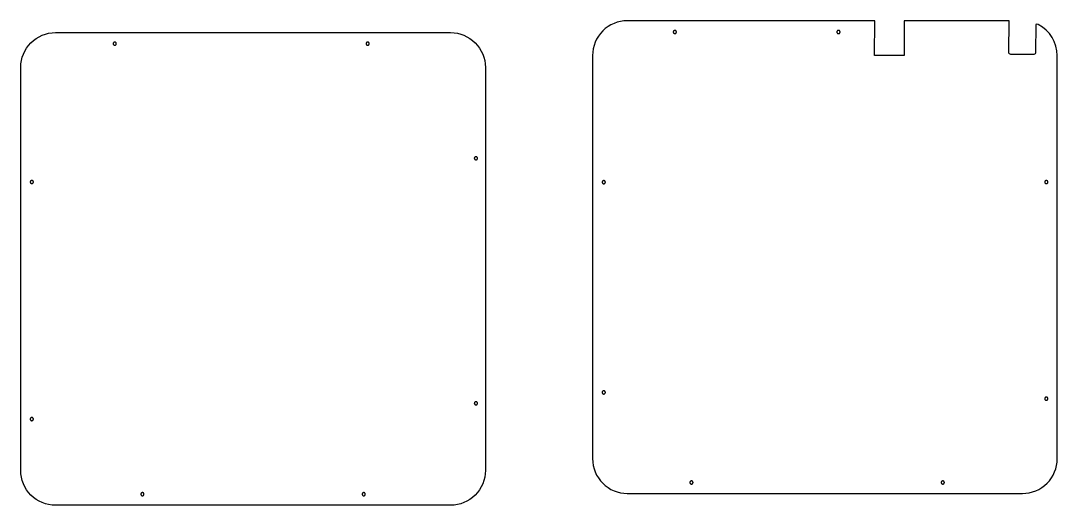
# Model space of a CAD drawing. Extents: x 0 to 7069, y -8139 to 8.
# Drawn here: x 4721 to 6033, y -4785 to -4172 of the extents above; entities that cross this region are included whole.
import ezdxf

# ---------------------------------------------------------------- set-up
doc = ezdxf.new("R2010")
doc.units = 0
doc.layers.add('DEFAULT_LAYER', color=1, linetype='CONTINUOUS')

msp = doc.modelspace()

# ---------------------------------------------------------------- linework, layer by layer
at = {"layer": 'DEFAULT_LAYER'}
for points in [[(5972, -4172.4), (5839.1, -4172.5), (5839.2, -4216.5), (5801.8, -4216.3), (5802.1, -4172.5), (5489, -4172.5, 0.414214), (5445, -4216.5), (5445, -4726.5, 0.414214), (5489, -4770.5), (5989, -4770.5, 0.414214), (6033, -4726.5), (6033, -4216.5, 0.282474), (6008.9, -4177.3, 0.207817), (6005.8, -4177.1), (6005.7, -4212.5, -0.414271), (6003.2, -4215), (5974.2, -4215, -0.413929), (5971.7, -4212.5)], [(4721.4, -4741.5), (4721.4, -4231.5, -0.414214), (4765.4, -4187.5), (5265.4, -4187.5, -0.414214), (5309.4, -4231.5), (5309.4, -4741.5, -0.414214), (5265.4, -4785.5), (4765.4, -4785.5, -0.414214)]]:
    msp.add_lwpolyline(points, format="xyb", close=True, dxfattribs=at)
for points in [[(5547.2, -4186.7), (5547.2, -4186.9), (5547.2, -4187.1), (5547.3, -4187.3), (5547.3, -4187.5), (5547.4, -4187.6), (5547.5, -4187.8), (5547.6, -4188), (5547.8, -4188.1), (5547.9, -4188.2), (5548.1, -4188.4), (5548.2, -4188.5), (5548.4, -4188.5), (5548.6, -4188.6), (5548.8, -4188.7), (5549, -4188.7), (5549.2, -4188.7), (5549.4, -4188.7), (5549.6, -4188.7), (5549.8, -4188.6), (5550, -4188.5), (5550.1, -4188.5), (5550.3, -4188.4), (5550.5, -4188.2), (5550.6, -4188.1), (5550.7, -4188), (5550.8, -4187.8), (5550.9, -4187.6), (5551, -4187.5), (5551.1, -4187.3), (5551.2, -4187.1), (5551.2, -4186.9), (5551.2, -4186.7), (5551.2, -4186.5), (5551.2, -4186.3), (5551.1, -4186.1), (5551, -4185.9), (5550.9, -4185.7), (5550.8, -4185.6), (5550.7, -4185.4), (5550.6, -4185.3), (5550.5, -4185.1), (5550.3, -4185), (5550.1, -4184.9), (5550, -4184.8), (5549.8, -4184.8), (5549.6, -4184.7), (5549.4, -4184.7), (5549.2, -4184.7), (5549, -4184.7), (5548.8, -4184.7), (5548.6, -4184.8), (5548.4, -4184.8), (5548.2, -4184.9), (5548.1, -4185), (5547.9, -4185.1), (5547.8, -4185.3), (5547.6, -4185.4), (5547.5, -4185.6), (5547.4, -4185.7), (5547.3, -4185.9), (5547.3, -4186.1), (5547.2, -4186.3), (5547.2, -4186.5)], [(5754.2, -4186.7), (5754.2, -4186.9), (5754.2, -4187.1), (5754.3, -4187.3), (5754.3, -4187.5), (5754.4, -4187.6), (5754.5, -4187.8), (5754.6, -4188), (5754.8, -4188.1), (5754.9, -4188.2), (5755.1, -4188.4), (5755.2, -4188.5), (5755.4, -4188.5), (5755.6, -4188.6), (5755.8, -4188.7), (5756, -4188.7), (5756.2, -4188.7), (5756.4, -4188.7), (5756.6, -4188.7), (5756.8, -4188.6), (5757, -4188.5), (5757.1, -4188.5), (5757.3, -4188.4), (5757.5, -4188.2), (5757.6, -4188.1), (5757.7, -4188), (5757.8, -4187.8), (5757.9, -4187.6), (5758, -4187.5), (5758.1, -4187.3), (5758.2, -4187.1), (5758.2, -4186.9), (5758.2, -4186.7), (5758.2, -4186.5), (5758.2, -4186.3), (5758.1, -4186.1), (5758, -4185.9), (5757.9, -4185.7), (5757.8, -4185.6), (5757.7, -4185.4), (5757.6, -4185.3), (5757.5, -4185.1), (5757.3, -4185), (5757.1, -4184.9), (5757, -4184.8), (5756.8, -4184.8), (5756.6, -4184.7), (5756.4, -4184.7), (5756.2, -4184.7), (5756, -4184.7), (5755.8, -4184.7), (5755.6, -4184.8), (5755.4, -4184.8), (5755.2, -4184.9), (5755.1, -4185), (5754.9, -4185.1), (5754.8, -4185.3), (5754.6, -4185.4), (5754.5, -4185.6), (5754.4, -4185.7), (5754.3, -4185.9), (5754.3, -4186.1), (5754.2, -4186.3), (5754.2, -4186.5)], [(4838.4, -4201.5), (4838.4, -4201.7), (4838.5, -4201.9), (4838.5, -4202.1), (4838.6, -4202.3), (4838.7, -4202.4), (4838.8, -4202.6), (4838.9, -4202.7), (4839, -4202.9), (4839.2, -4203), (4839.3, -4203.1), (4839.5, -4203.2), (4839.7, -4203.3), (4839.8, -4203.4), (4840, -4203.4), (4840.2, -4203.5), (4840.4, -4203.5), (4840.6, -4203.5), (4840.8, -4203.4), (4841, -4203.4), (4841.2, -4203.3), (4841.4, -4203.2), (4841.6, -4203.1), (4841.7, -4203), (4841.8, -4202.9), (4842, -4202.7), (4842.1, -4202.6), (4842.2, -4202.4), (4842.3, -4202.3), (4842.3, -4202.1), (4842.4, -4201.9), (4842.4, -4201.7), (4842.4, -4201.5), (4842.4, -4201.3), (4842.4, -4201.1), (4842.3, -4200.9), (4842.3, -4200.7), (4842.2, -4200.5), (4842.1, -4200.4), (4842, -4200.2), (4841.8, -4200.1), (4841.7, -4199.9), (4841.6, -4199.8), (4841.4, -4199.7), (4841.2, -4199.6), (4841, -4199.6), (4840.8, -4199.5), (4840.6, -4199.5), (4840.4, -4199.5), (4840.2, -4199.5), (4840, -4199.5), (4839.8, -4199.6), (4839.7, -4199.6), (4839.5, -4199.7), (4839.3, -4199.8), (4839.2, -4199.9), (4839, -4200.1), (4838.9, -4200.2), (4838.8, -4200.4), (4838.7, -4200.5), (4838.6, -4200.7), (4838.5, -4200.9), (4838.5, -4201.1), (4838.4, -4201.3)], [(5158.4, -4201.5), (5158.4, -4201.7), (5158.5, -4201.9), (5158.5, -4202.1), (5158.6, -4202.3), (5158.7, -4202.4), (5158.8, -4202.6), (5158.9, -4202.7), (5159, -4202.9), (5159.2, -4203), (5159.3, -4203.1), (5159.5, -4203.2), (5159.7, -4203.3), (5159.8, -4203.4), (5160, -4203.4), (5160.2, -4203.5), (5160.4, -4203.5), (5160.6, -4203.5), (5160.8, -4203.4), (5161, -4203.4), (5161.2, -4203.3), (5161.4, -4203.2), (5161.6, -4203.1), (5161.7, -4203), (5161.8, -4202.9), (5162, -4202.7), (5162.1, -4202.6), (5162.2, -4202.4), (5162.3, -4202.3), (5162.3, -4202.1), (5162.4, -4201.9), (5162.4, -4201.7), (5162.4, -4201.5), (5162.4, -4201.3), (5162.4, -4201.1), (5162.3, -4200.9), (5162.3, -4200.7), (5162.2, -4200.5), (5162.1, -4200.4), (5162, -4200.2), (5161.8, -4200.1), (5161.7, -4199.9), (5161.6, -4199.8), (5161.4, -4199.7), (5161.2, -4199.6), (5161, -4199.6), (5160.8, -4199.5), (5160.6, -4199.5), (5160.4, -4199.5), (5160.2, -4199.5), (5160, -4199.5), (5159.8, -4199.6), (5159.7, -4199.6), (5159.5, -4199.7), (5159.3, -4199.8), (5159.2, -4199.9), (5159, -4200.1), (5158.9, -4200.2), (5158.8, -4200.4), (5158.7, -4200.5), (5158.6, -4200.7), (5158.5, -4200.9), (5158.5, -4201.1), (5158.4, -4201.3)], [(5295.4, -4346.5), (5295.4, -4346.7), (5295.5, -4346.9), (5295.5, -4347.1), (5295.6, -4347.3), (5295.7, -4347.4), (5295.8, -4347.6), (5295.9, -4347.7), (5296, -4347.9), (5296.2, -4348), (5296.3, -4348.1), (5296.5, -4348.2), (5296.7, -4348.3), (5296.8, -4348.4), (5297, -4348.4), (5297.2, -4348.5), (5297.4, -4348.5), (5297.6, -4348.5), (5297.8, -4348.4), (5298, -4348.4), (5298.2, -4348.3), (5298.4, -4348.2), (5298.6, -4348.1), (5298.7, -4348), (5298.8, -4347.9), (5299, -4347.7), (5299.1, -4347.6), (5299.2, -4347.4), (5299.3, -4347.3), (5299.3, -4347.1), (5299.4, -4346.9), (5299.4, -4346.7), (5299.4, -4346.5), (5299.4, -4346.3), (5299.4, -4346.1), (5299.3, -4345.9), (5299.3, -4345.7), (5299.2, -4345.5), (5299.1, -4345.4), (5299, -4345.2), (5298.8, -4345.1), (5298.7, -4344.9), (5298.6, -4344.8), (5298.4, -4344.7), (5298.2, -4344.6), (5298, -4344.6), (5297.8, -4344.5), (5297.6, -4344.5), (5297.4, -4344.5), (5297.2, -4344.5), (5297, -4344.5), (5296.8, -4344.6), (5296.7, -4344.6), (5296.5, -4344.7), (5296.3, -4344.8), (5296.2, -4344.9), (5296, -4345.1), (5295.9, -4345.2), (5295.8, -4345.4), (5295.7, -4345.5), (5295.6, -4345.7), (5295.5, -4345.9), (5295.5, -4346.1), (5295.4, -4346.3)], [(4733.4, -4376.5), (4733.4, -4376.7), (4733.5, -4376.9), (4733.5, -4377.1), (4733.6, -4377.3), (4733.7, -4377.4), (4733.8, -4377.6), (4733.9, -4377.7), (4734, -4377.9), (4734.2, -4378), (4734.3, -4378.1), (4734.5, -4378.2), (4734.7, -4378.3), (4734.8, -4378.4), (4735, -4378.4), (4735.2, -4378.5), (4735.4, -4378.5), (4735.6, -4378.5), (4735.8, -4378.4), (4736, -4378.4), (4736.2, -4378.3), (4736.4, -4378.2), (4736.6, -4378.1), (4736.7, -4378), (4736.8, -4377.9), (4737, -4377.7), (4737.1, -4377.6), (4737.2, -4377.4), (4737.3, -4377.3), (4737.3, -4377.1), (4737.4, -4376.9), (4737.4, -4376.7), (4737.4, -4376.5), (4737.4, -4376.3), (4737.4, -4376.1), (4737.3, -4375.9), (4737.3, -4375.7), (4737.2, -4375.5), (4737.1, -4375.4), (4737, -4375.2), (4736.8, -4375.1), (4736.7, -4374.9), (4736.6, -4374.8), (4736.4, -4374.7), (4736.2, -4374.6), (4736, -4374.6), (4735.8, -4374.5), (4735.6, -4374.5), (4735.4, -4374.5), (4735.2, -4374.5), (4735, -4374.5), (4734.8, -4374.6), (4734.7, -4374.6), (4734.5, -4374.7), (4734.3, -4374.8), (4734.2, -4374.9), (4734, -4375.1), (4733.9, -4375.2), (4733.8, -4375.4), (4733.7, -4375.5), (4733.6, -4375.7), (4733.5, -4375.9), (4733.5, -4376.1), (4733.4, -4376.3)], [(5457.2, -4376.7), (5457.2, -4376.9), (5457.2, -4377.1), (5457.3, -4377.3), (5457.3, -4377.5), (5457.4, -4377.6), (5457.5, -4377.8), (5457.6, -4378), (5457.8, -4378.1), (5457.9, -4378.2), (5458.1, -4378.4), (5458.2, -4378.5), (5458.4, -4378.5), (5458.6, -4378.6), (5458.8, -4378.7), (5459, -4378.7), (5459.2, -4378.7), (5459.4, -4378.7), (5459.6, -4378.7), (5459.8, -4378.6), (5460, -4378.5), (5460.1, -4378.5), (5460.3, -4378.4), (5460.5, -4378.2), (5460.6, -4378.1), (5460.7, -4378), (5460.8, -4377.8), (5460.9, -4377.6), (5461, -4377.5), (5461.1, -4377.3), (5461.2, -4377.1), (5461.2, -4376.9), (5461.2, -4376.7), (5461.2, -4376.5), (5461.2, -4376.3), (5461.1, -4376.1), (5461, -4375.9), (5460.9, -4375.7), (5460.8, -4375.6), (5460.7, -4375.4), (5460.6, -4375.3), (5460.5, -4375.1), (5460.3, -4375), (5460.1, -4374.9), (5460, -4374.8), (5459.8, -4374.8), (5459.6, -4374.7), (5459.4, -4374.7), (5459.2, -4374.7), (5459, -4374.7), (5458.8, -4374.7), (5458.6, -4374.8), (5458.4, -4374.8), (5458.2, -4374.9), (5458.1, -4375), (5457.9, -4375.1), (5457.8, -4375.3), (5457.6, -4375.4), (5457.5, -4375.6), (5457.4, -4375.7), (5457.3, -4375.9), (5457.3, -4376.1), (5457.2, -4376.3), (5457.2, -4376.5)], [(6017.2, -4376.5), (6017.2, -4376.8), (6017.2, -4376.9), (6017.3, -4377.1), (6017.4, -4377.3), (6017.4, -4377.5), (6017.5, -4377.7), (6017.7, -4377.8), (6017.8, -4378), (6017.9, -4378.1), (6018.1, -4378.2), (6018.2, -4378.3), (6018.4, -4378.4), (6018.6, -4378.5), (6018.8, -4378.5), (6019, -4378.5), (6019.2, -4378.5), (6019.4, -4378.5), (6019.6, -4378.5), (6019.8, -4378.5), (6020, -4378.4), (6020.2, -4378.3), (6020.3, -4378.2), (6020.5, -4378.1), (6020.6, -4378), (6020.7, -4377.8), (6020.9, -4377.7), (6021, -4377.5), (6021, -4377.3), (6021.1, -4377.1), (6021.2, -4376.9), (6021.2, -4376.8), (6021.2, -4376.5), (6021.2, -4376.3), (6021.2, -4376.1), (6021.1, -4376), (6021, -4375.8), (6021, -4375.6), (6020.9, -4375.4), (6020.7, -4375.3), (6020.6, -4375.1), (6020.5, -4375), (6020.3, -4374.9), (6020.2, -4374.8), (6020, -4374.7), (6019.8, -4374.6), (6019.6, -4374.6), (6019.4, -4374.6), (6019.2, -4374.5), (6019, -4374.6), (6018.8, -4374.6), (6018.6, -4374.6), (6018.4, -4374.7), (6018.2, -4374.8), (6018.1, -4374.9), (6017.9, -4375), (6017.8, -4375.1), (6017.7, -4375.3), (6017.5, -4375.4), (6017.4, -4375.6), (6017.4, -4375.8), (6017.3, -4376), (6017.2, -4376.1), (6017.2, -4376.3)], [(5457.2, -4642.7), (5457.2, -4642.9), (5457.2, -4643.1), (5457.3, -4643.3), (5457.3, -4643.5), (5457.4, -4643.6), (5457.5, -4643.8), (5457.6, -4644), (5457.8, -4644.1), (5457.9, -4644.2), (5458.1, -4644.4), (5458.2, -4644.5), (5458.4, -4644.5), (5458.6, -4644.6), (5458.8, -4644.7), (5459, -4644.7), (5459.2, -4644.7), (5459.4, -4644.7), (5459.6, -4644.7), (5459.8, -4644.6), (5460, -4644.5), (5460.1, -4644.5), (5460.3, -4644.4), (5460.5, -4644.2), (5460.6, -4644.1), (5460.7, -4644), (5460.8, -4643.8), (5460.9, -4643.6), (5461, -4643.5), (5461.1, -4643.3), (5461.2, -4643.1), (5461.2, -4642.9), (5461.2, -4642.7), (5461.2, -4642.5), (5461.2, -4642.3), (5461.1, -4642.1), (5461, -4641.9), (5460.9, -4641.7), (5460.8, -4641.6), (5460.7, -4641.4), (5460.6, -4641.3), (5460.5, -4641.1), (5460.3, -4641), (5460.1, -4640.9), (5460, -4640.8), (5459.8, -4640.8), (5459.6, -4640.7), (5459.4, -4640.7), (5459.2, -4640.7), (5459, -4640.7), (5458.8, -4640.7), (5458.6, -4640.8), (5458.4, -4640.8), (5458.2, -4640.9), (5458.1, -4641), (5457.9, -4641.1), (5457.8, -4641.3), (5457.6, -4641.4), (5457.5, -4641.6), (5457.4, -4641.7), (5457.3, -4641.9), (5457.3, -4642.1), (5457.2, -4642.3), (5457.2, -4642.5)], [(5295.4, -4656.5), (5295.4, -4656.7), (5295.5, -4656.9), (5295.5, -4657.1), (5295.6, -4657.3), (5295.7, -4657.4), (5295.8, -4657.6), (5295.9, -4657.7), (5296, -4657.9), (5296.2, -4658), (5296.3, -4658.1), (5296.5, -4658.2), (5296.7, -4658.3), (5296.8, -4658.4), (5297, -4658.4), (5297.2, -4658.5), (5297.4, -4658.5), (5297.6, -4658.5), (5297.8, -4658.4), (5298, -4658.4), (5298.2, -4658.3), (5298.4, -4658.2), (5298.6, -4658.1), (5298.7, -4658), (5298.8, -4657.9), (5299, -4657.7), (5299.1, -4657.6), (5299.2, -4657.4), (5299.3, -4657.3), (5299.3, -4657.1), (5299.4, -4656.9), (5299.4, -4656.7), (5299.4, -4656.5), (5299.4, -4656.3), (5299.4, -4656.1), (5299.3, -4655.9), (5299.3, -4655.7), (5299.2, -4655.5), (5299.1, -4655.4), (5299, -4655.2), (5298.8, -4655.1), (5298.7, -4654.9), (5298.6, -4654.8), (5298.4, -4654.7), (5298.2, -4654.6), (5298, -4654.6), (5297.8, -4654.5), (5297.6, -4654.5), (5297.4, -4654.5), (5297.2, -4654.5), (5297, -4654.5), (5296.8, -4654.6), (5296.7, -4654.6), (5296.5, -4654.7), (5296.3, -4654.8), (5296.2, -4654.9), (5296, -4655.1), (5295.9, -4655.2), (5295.8, -4655.4), (5295.7, -4655.5), (5295.6, -4655.7), (5295.5, -4655.9), (5295.5, -4656.1), (5295.4, -4656.3)], [(6017.2, -4650.7), (6017.2, -4650.9), (6017.2, -4651.1), (6017.3, -4651.3), (6017.3, -4651.5), (6017.4, -4651.6), (6017.5, -4651.8), (6017.6, -4652), (6017.8, -4652.1), (6017.9, -4652.2), (6018.1, -4652.4), (6018.2, -4652.5), (6018.4, -4652.5), (6018.6, -4652.6), (6018.8, -4652.7), (6019, -4652.7), (6019.2, -4652.7), (6019.4, -4652.7), (6019.6, -4652.7), (6019.8, -4652.6), (6020, -4652.5), (6020.1, -4652.5), (6020.3, -4652.4), (6020.5, -4652.2), (6020.6, -4652.1), (6020.7, -4652), (6020.8, -4651.8), (6020.9, -4651.6), (6021, -4651.5), (6021.1, -4651.3), (6021.2, -4651.1), (6021.2, -4650.9), (6021.2, -4650.7), (6021.2, -4650.5), (6021.2, -4650.3), (6021.1, -4650.1), (6021, -4649.9), (6020.9, -4649.7), (6020.8, -4649.6), (6020.7, -4649.4), (6020.6, -4649.3), (6020.5, -4649.1), (6020.3, -4649), (6020.1, -4648.9), (6020, -4648.8), (6019.8, -4648.8), (6019.6, -4648.7), (6019.4, -4648.7), (6019.2, -4648.7), (6019, -4648.7), (6018.8, -4648.7), (6018.6, -4648.8), (6018.4, -4648.8), (6018.2, -4648.9), (6018.1, -4649), (6017.9, -4649.1), (6017.8, -4649.3), (6017.6, -4649.4), (6017.5, -4649.6), (6017.4, -4649.7), (6017.3, -4649.9), (6017.3, -4650.1), (6017.2, -4650.3), (6017.2, -4650.5)], [(4733.4, -4676.5), (4733.4, -4676.7), (4733.5, -4676.9), (4733.5, -4677.1), (4733.6, -4677.3), (4733.7, -4677.4), (4733.8, -4677.6), (4733.9, -4677.7), (4734, -4677.9), (4734.2, -4678), (4734.3, -4678.1), (4734.5, -4678.2), (4734.7, -4678.3), (4734.8, -4678.4), (4735, -4678.4), (4735.2, -4678.5), (4735.4, -4678.5), (4735.6, -4678.5), (4735.8, -4678.4), (4736, -4678.4), (4736.2, -4678.3), (4736.4, -4678.2), (4736.6, -4678.1), (4736.7, -4678), (4736.8, -4677.9), (4737, -4677.7), (4737.1, -4677.6), (4737.2, -4677.4), (4737.3, -4677.3), (4737.3, -4677.1), (4737.4, -4676.9), (4737.4, -4676.7), (4737.4, -4676.5), (4737.4, -4676.3), (4737.4, -4676.1), (4737.3, -4675.9), (4737.3, -4675.7), (4737.2, -4675.5), (4737.1, -4675.4), (4737, -4675.2), (4736.8, -4675.1), (4736.7, -4674.9), (4736.6, -4674.8), (4736.4, -4674.7), (4736.2, -4674.6), (4736, -4674.6), (4735.8, -4674.5), (4735.6, -4674.5), (4735.4, -4674.5), (4735.2, -4674.5), (4735, -4674.5), (4734.8, -4674.6), (4734.7, -4674.6), (4734.5, -4674.7), (4734.3, -4674.8), (4734.2, -4674.9), (4734, -4675.1), (4733.9, -4675.2), (4733.8, -4675.4), (4733.7, -4675.5), (4733.6, -4675.7), (4733.5, -4675.9), (4733.5, -4676.1), (4733.4, -4676.3)], [(5568.2, -4756.7), (5568.2, -4756.9), (5568.2, -4757.1), (5568.3, -4757.3), (5568.3, -4757.5), (5568.4, -4757.6), (5568.5, -4757.8), (5568.6, -4758), (5568.8, -4758.1), (5568.9, -4758.2), (5569.1, -4758.4), (5569.2, -4758.5), (5569.4, -4758.5), (5569.6, -4758.6), (5569.8, -4758.7), (5570, -4758.7), (5570.2, -4758.7), (5570.4, -4758.7), (5570.6, -4758.7), (5570.8, -4758.6), (5571, -4758.5), (5571.1, -4758.5), (5571.3, -4758.4), (5571.5, -4758.2), (5571.6, -4758.1), (5571.7, -4758), (5571.8, -4757.8), (5571.9, -4757.6), (5572, -4757.5), (5572.1, -4757.3), (5572.2, -4757.1), (5572.2, -4756.9), (5572.2, -4756.7), (5572.2, -4756.5), (5572.2, -4756.3), (5572.1, -4756.1), (5572, -4755.9), (5571.9, -4755.7), (5571.8, -4755.6), (5571.7, -4755.4), (5571.6, -4755.3), (5571.5, -4755.1), (5571.3, -4755), (5571.1, -4754.9), (5571, -4754.8), (5570.8, -4754.8), (5570.6, -4754.7), (5570.4, -4754.7), (5570.2, -4754.7), (5570, -4754.7), (5569.8, -4754.7), (5569.6, -4754.8), (5569.4, -4754.8), (5569.2, -4754.9), (5569.1, -4755), (5568.9, -4755.1), (5568.8, -4755.3), (5568.6, -4755.4), (5568.5, -4755.6), (5568.4, -4755.7), (5568.3, -4755.9), (5568.3, -4756.1), (5568.2, -4756.3), (5568.2, -4756.5)], [(5886.2, -4756.7), (5886.2, -4756.9), (5886.2, -4757.1), (5886.3, -4757.3), (5886.3, -4757.5), (5886.4, -4757.6), (5886.5, -4757.8), (5886.6, -4758), (5886.8, -4758.1), (5886.9, -4758.2), (5887.1, -4758.4), (5887.2, -4758.5), (5887.4, -4758.5), (5887.6, -4758.6), (5887.8, -4758.7), (5888, -4758.7), (5888.2, -4758.7), (5888.4, -4758.7), (5888.6, -4758.7), (5888.8, -4758.6), (5889, -4758.5), (5889.1, -4758.5), (5889.3, -4758.4), (5889.5, -4758.2), (5889.6, -4758.1), (5889.7, -4758), (5889.8, -4757.8), (5889.9, -4757.6), (5890, -4757.5), (5890.1, -4757.3), (5890.2, -4757.1), (5890.2, -4756.9), (5890.2, -4756.7), (5890.2, -4756.5), (5890.2, -4756.3), (5890.1, -4756.1), (5890, -4755.9), (5889.9, -4755.7), (5889.8, -4755.6), (5889.7, -4755.4), (5889.6, -4755.3), (5889.5, -4755.1), (5889.3, -4755), (5889.1, -4754.9), (5889, -4754.8), (5888.8, -4754.8), (5888.6, -4754.7), (5888.4, -4754.7), (5888.2, -4754.7), (5888, -4754.7), (5887.8, -4754.7), (5887.6, -4754.8), (5887.4, -4754.8), (5887.2, -4754.9), (5887.1, -4755), (5886.9, -4755.1), (5886.8, -4755.3), (5886.6, -4755.4), (5886.5, -4755.6), (5886.4, -4755.7), (5886.3, -4755.9), (5886.3, -4756.1), (5886.2, -4756.3), (5886.2, -4756.5)], [(4873.4, -4771.5), (4873.4, -4771.7), (4873.5, -4771.9), (4873.5, -4772.1), (4873.6, -4772.3), (4873.7, -4772.4), (4873.8, -4772.6), (4873.9, -4772.7), (4874, -4772.9), (4874.2, -4773), (4874.3, -4773.1), (4874.5, -4773.2), (4874.7, -4773.3), (4874.8, -4773.4), (4875, -4773.4), (4875.2, -4773.5), (4875.4, -4773.5), (4875.6, -4773.5), (4875.8, -4773.4), (4876, -4773.4), (4876.2, -4773.3), (4876.4, -4773.2), (4876.6, -4773.1), (4876.7, -4773), (4876.8, -4772.9), (4877, -4772.7), (4877.1, -4772.6), (4877.2, -4772.4), (4877.3, -4772.3), (4877.3, -4772.1), (4877.4, -4771.9), (4877.4, -4771.7), (4877.4, -4771.5), (4877.4, -4771.3), (4877.4, -4771.1), (4877.3, -4770.9), (4877.3, -4770.7), (4877.2, -4770.5), (4877.1, -4770.4), (4877, -4770.2), (4876.8, -4770.1), (4876.7, -4769.9), (4876.6, -4769.8), (4876.4, -4769.7), (4876.2, -4769.6), (4876, -4769.6), (4875.8, -4769.5), (4875.6, -4769.5), (4875.4, -4769.5), (4875.2, -4769.5), (4875, -4769.5), (4874.8, -4769.6), (4874.7, -4769.6), (4874.5, -4769.7), (4874.3, -4769.8), (4874.2, -4769.9), (4874, -4770.1), (4873.9, -4770.2), (4873.8, -4770.4), (4873.7, -4770.5), (4873.6, -4770.7), (4873.5, -4770.9), (4873.5, -4771.1), (4873.4, -4771.3)], [(5153.4, -4771.5), (5153.4, -4771.7), (5153.5, -4771.9), (5153.5, -4772.1), (5153.6, -4772.3), (5153.7, -4772.4), (5153.8, -4772.6), (5153.9, -4772.7), (5154, -4772.9), (5154.2, -4773), (5154.3, -4773.1), (5154.5, -4773.2), (5154.7, -4773.3), (5154.8, -4773.4), (5155, -4773.4), (5155.2, -4773.5), (5155.4, -4773.5), (5155.6, -4773.5), (5155.8, -4773.4), (5156, -4773.4), (5156.2, -4773.3), (5156.4, -4773.2), (5156.6, -4773.1), (5156.7, -4773), (5156.8, -4772.9), (5157, -4772.7), (5157.1, -4772.6), (5157.2, -4772.4), (5157.3, -4772.3), (5157.3, -4772.1), (5157.4, -4771.9), (5157.4, -4771.7), (5157.4, -4771.5), (5157.4, -4771.3), (5157.4, -4771.1), (5157.3, -4770.9), (5157.3, -4770.7), (5157.2, -4770.5), (5157.1, -4770.4), (5157, -4770.2), (5156.8, -4770.1), (5156.7, -4769.9), (5156.6, -4769.8), (5156.4, -4769.7), (5156.2, -4769.6), (5156, -4769.6), (5155.8, -4769.5), (5155.6, -4769.5), (5155.4, -4769.5), (5155.2, -4769.5), (5155, -4769.5), (5154.8, -4769.6), (5154.7, -4769.6), (5154.5, -4769.7), (5154.3, -4769.8), (5154.2, -4769.9), (5154, -4770.1), (5153.9, -4770.2), (5153.8, -4770.4), (5153.7, -4770.5), (5153.6, -4770.7), (5153.5, -4770.9), (5153.5, -4771.1), (5153.4, -4771.3)]]:
    msp.add_lwpolyline(points, close=True, dxfattribs=at)

doc.saveas('drawing.dxf')
